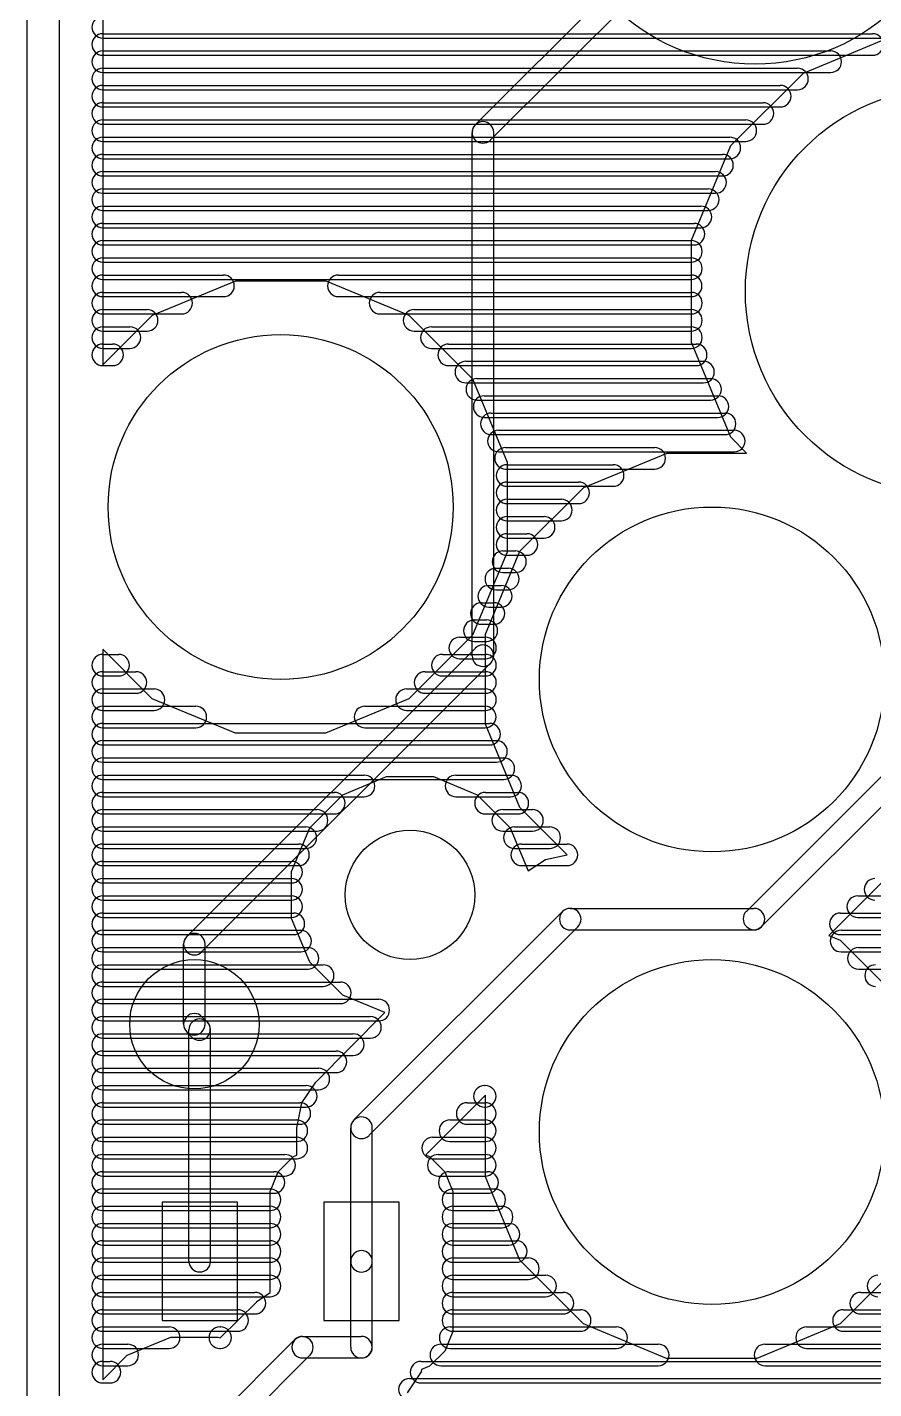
# Model space of a CAD drawing. Extents: x 4625 to 28175, y 45595 to 78045.
# Drawn here: x 4625 to 8550, y 62179 to 68496 of the extents above; entities that cross this region are included whole.
import ezdxf

# ---------------------------------------------------------------- set-up
doc = ezdxf.new("R2010")
doc.units = 0
doc.layers.add('BLACK', color=1, linetype='CONTINUOUS')

msp = doc.modelspace()

# ---------------------------------------------------------------- linework, layer by layer
at = {"layer": 'BLACK'}
for p, q in [((4625, 46470), (4625, 77970)), ((4775, 46470), (4775, 77970)), ((4975, 76111), (4975, 66930)), ((6703, 68044), (7964, 69305)), ((6774, 67973), (8035, 69234)), ((4975, 68466), (8545, 68466)), ((4975, 68466), (8545, 68466)), ((4975, 68466), (8545, 68466)), ((4975, 68446), (10915, 68446)), ((4975, 68446), (10915, 68446)), ((4975, 68446), (10915, 68446)), ((8224, 68283), (8662, 68465)), ((4975, 68386), (8351, 68386)), ((4975, 68386), (8351, 68386)), ((4975, 68386), (8351, 68386)), ((4975, 68366), (8545, 68366)), ((4975, 68366), (8545, 68366)), ((4975, 68366), (8545, 68366)), ((4975, 68306), (8197, 68306)), ((4975, 68306), (8197, 68306)), ((4975, 68306), (8197, 68306)), ((4975, 68286), (8351, 68286)), ((4975, 68286), (8351, 68286)), ((4975, 68286), (8351, 68286)), ((4975, 68226), (8117, 68226)), ((4975, 68226), (8117, 68226)), ((4975, 68226), (8117, 68226)), ((7887, 67947), (8224, 68283)), ((4975, 68206), (8197, 68206)), ((4975, 68206), (8197, 68206)), ((4975, 68206), (8197, 68206)), ((4975, 68146), (8037, 68146)), ((4975, 68146), (8037, 68146)), ((4975, 68146), (8037, 68146)), ((4975, 68126), (8117, 68126)), ((4975, 68126), (8117, 68126)), ((4975, 68126), (8117, 68126)), ((4975, 68066), (7957, 68066)), ((4975, 68066), (7957, 68066)), ((4975, 68066), (7957, 68066)), ((4975, 68046), (8037, 68046)), ((4975, 68046), (8037, 68046)), ((4975, 68046), (8037, 68046)), ((4975, 67986), (7883, 67986)), ((4975, 67986), (7883, 67986)), ((4975, 67986), (7883, 67986)), ((6688, 65580), (6688, 68008)), ((6788, 65580), (6788, 68008)), ((4975, 67966), (7957, 67966)), ((4975, 67966), (7957, 67966)), ((4975, 67966), (7957, 67966)), ((7705, 67508), (7887, 67947)), ((4975, 67906), (7849, 67906)), ((4975, 67906), (7849, 67906)), ((4975, 67906), (7849, 67906)), ((4975, 67886), (7883, 67886)), ((4975, 67886), (7883, 67886)), ((4975, 67886), (7883, 67886)), ((4975, 67826), (7817, 67826)), ((4975, 67826), (7817, 67826)), ((4975, 67826), (7817, 67826)), ((4975, 67806), (7849, 67806)), ((4975, 67806), (7849, 67806)), ((4975, 67806), (7849, 67806)), ((4975, 67746), (7783, 67746)), ((4975, 67746), (7783, 67746)), ((4975, 67746), (7783, 67746)), ((4975, 67726), (7817, 67726)), ((4975, 67726), (7817, 67726)), ((4975, 67726), (7817, 67726)), ((4975, 67666), (7749, 67666)), ((4975, 67666), (7749, 67666)), ((4975, 67666), (7749, 67666)), ((4975, 67646), (7783, 67646)), ((4975, 67646), (7783, 67646)), ((4975, 67646), (7783, 67646)), ((4975, 67586), (7717, 67586)), ((4975, 67586), (7717, 67586)), ((4975, 67586), (7717, 67586)), ((4975, 67566), (7749, 67566)), ((4975, 67566), (7749, 67566)), ((4975, 67566), (7749, 67566)), ((4975, 67506), (7705, 67506)), ((4975, 67506), (7705, 67506)), ((4975, 67506), (7705, 67506)), ((4975, 67486), (7717, 67486)), ((4975, 67486), (7717, 67486)), ((4975, 67486), (7717, 67486)), ((7705, 67033), (7705, 67508)), ((4975, 67426), (7705, 67426)), ((4975, 67426), (7705, 67426)), ((4975, 67426), (7705, 67426)), ((4975, 67406), (7705, 67406)), ((4975, 67406), (7705, 67406)), ((4975, 67406), (7705, 67406)), ((4975, 67346), (5535, 67346)), ((4975, 67346), (5535, 67346)), ((4975, 67346), (5535, 67346)), ((6068, 67346), (7704, 67346)), ((6068, 67346), (7704, 67346)), ((6068, 67346), (7704, 67346)), ((4975, 67326), (7705, 67326)), ((4975, 67326), (7705, 67326)), ((4975, 67326), (7705, 67326)), ((5206, 67160), (5592, 67320)), ((5592, 67320), (6010, 67320)), ((6010, 67320), (6395, 67160)), ((4975, 67266), (5341, 67266)), ((4975, 67266), (5341, 67266)), ((4975, 67266), (5341, 67266)), ((4975, 67246), (5535, 67246)), ((4975, 67246), (5535, 67246)), ((4975, 67246), (5535, 67246)), ((6068, 67246), (7704, 67246)), ((6068, 67246), (7704, 67246)), ((6068, 67246), (7704, 67246)), ((6261, 67266), (7705, 67266)), ((6261, 67266), (7705, 67266)), ((6261, 67266), (7705, 67266)), ((4975, 67186), (5181, 67186)), ((4975, 67186), (5181, 67186)), ((4975, 67186), (5181, 67186)), ((4975, 67166), (5341, 67166)), ((4975, 67166), (5341, 67166)), ((4975, 67166), (5341, 67166)), ((4975, 66930), (5206, 67160)), ((6261, 67166), (7705, 67166)), ((6261, 67166), (7705, 67166)), ((6261, 67166), (7705, 67166)), ((6395, 67160), (6690, 66864)), ((6419, 67186), (7705, 67186)), ((6419, 67186), (7705, 67186)), ((6419, 67186), (7705, 67186)), ((4975, 67106), (5101, 67106)), ((4975, 67106), (5101, 67106)), ((4975, 67106), (5101, 67106)), ((6499, 67106), (7705, 67106)), ((6499, 67106), (7705, 67106)), ((6499, 67106), (7705, 67106)), ((4975, 67086), (5181, 67086)), ((4975, 67086), (5181, 67086)), ((4975, 67086), (5181, 67086)), ((4975, 67026), (5021, 67026)), ((4975, 67026), (5021, 67026)), ((4975, 67026), (5021, 67026)), ((6419, 67086), (7705, 67086)), ((6419, 67086), (7705, 67086)), ((6419, 67086), (7705, 67086)), ((6579, 67026), (7727, 67026)), ((6579, 67026), (7727, 67026)), ((6579, 67026), (7727, 67026)), ((7887, 66594), (7705, 67033)), ((4975, 67006), (5101, 67006)), ((4975, 67006), (5101, 67006)), ((4975, 67006), (5101, 67006)), ((6499, 67006), (7705, 67006)), ((6499, 67006), (7705, 67006)), ((6499, 67006), (7705, 67006)), ((4975, 66926), (5021, 66926)), ((4975, 66926), (5021, 66926)), ((4975, 66926), (5021, 66926)), ((6579, 66926), (7727, 66926)), ((6579, 66926), (7727, 66926)), ((6579, 66926), (7727, 66926)), ((6659, 66946), (7761, 66946)), ((6659, 66946), (7761, 66946)), ((6659, 66946), (7761, 66946)), ((6659, 66846), (7761, 66846)), ((6659, 66846), (7761, 66846)), ((6659, 66846), (7761, 66846)), ((6690, 66864), (6850, 66478)), ((6710, 66866), (7794, 66866)), ((6710, 66866), (7794, 66866)), ((6710, 66866), (7794, 66866)), ((6744, 66786), (7828, 66786)), ((6744, 66786), (7828, 66786)), ((6744, 66786), (7828, 66786)), ((6710, 66766), (7794, 66766)), ((6710, 66766), (7794, 66766)), ((6710, 66766), (7794, 66766)), ((6744, 66686), (7828, 66686)), ((6744, 66686), (7828, 66686)), ((6744, 66686), (7828, 66686)), ((6777, 66706), (7861, 66706)), ((6777, 66706), (7861, 66706)), ((6777, 66706), (7861, 66706)), ((6777, 66606), (7861, 66606)), ((6777, 66606), (7861, 66606)), ((6777, 66606), (7861, 66606)), ((6810, 66626), (7904, 66626)), ((6810, 66626), (7904, 66626)), ((6810, 66626), (7904, 66626)), ((7960, 66520), (7887, 66594)), ((6810, 66526), (7904, 66526)), ((6810, 66526), (7904, 66526)), ((6810, 66526), (7904, 66526)), ((6843, 66546), (7535, 66546)), ((6843, 66546), (7535, 66546)), ((6843, 66546), (7535, 66546)), ((7206, 66360), (7592, 66520)), ((7592, 66520), (7960, 66520)), ((6850, 66478), (6850, 66060)), ((6850, 66466), (7342, 66466)), ((6850, 66466), (7342, 66466)), ((6850, 66466), (7342, 66466)), ((6843, 66446), (7535, 66446)), ((6843, 66446), (7535, 66446)), ((6843, 66446), (7535, 66446)), ((6850, 66386), (7182, 66386)), ((6850, 66386), (7182, 66386)), ((6850, 66386), (7182, 66386)), ((6850, 66366), (7342, 66366)), ((6850, 66366), (7342, 66366)), ((6850, 66366), (7342, 66366)), ((6910, 66065), (7206, 66360)), ((6850, 66306), (7102, 66306)), ((6850, 66306), (7102, 66306)), ((6850, 66306), (7102, 66306)), ((6850, 66286), (7182, 66286)), ((6850, 66286), (7182, 66286)), ((6850, 66286), (7182, 66286)), ((6850, 66226), (7022, 66226)), ((6850, 66226), (7022, 66226)), ((6850, 66226), (7022, 66226)), ((6850, 66206), (7102, 66206)), ((6850, 66206), (7102, 66206)), ((6850, 66206), (7102, 66206)), ((6850, 66146), (6942, 66146)), ((6850, 66146), (6942, 66146)), ((6850, 66146), (6942, 66146)), ((6850, 66126), (7022, 66126)), ((6850, 66126), (7022, 66126)), ((6850, 66126), (7022, 66126)), ((6850, 66060), (6690, 65675)), ((6750, 65680), (6910, 66065)), ((6831, 66066), (6889, 66066)), ((6831, 66066), (6889, 66066)), ((6831, 66066), (6889, 66066)), ((6850, 66046), (6942, 66046)), ((6850, 66046), (6942, 66046)), ((6850, 66046), (6942, 66046)), ((6798, 65986), (6856, 65986)), ((6798, 65986), (6856, 65986)), ((6798, 65986), (6856, 65986)), ((6831, 65966), (6889, 65966)), ((6831, 65966), (6889, 65966)), ((6831, 65966), (6889, 65966)), ((6765, 65906), (6823, 65906)), ((6765, 65906), (6823, 65906)), ((6765, 65906), (6823, 65906)), ((6731, 65826), (6789, 65826)), ((6731, 65826), (6789, 65826)), ((6731, 65826), (6789, 65826)), ((6798, 65886), (6856, 65886)), ((6798, 65886), (6856, 65886)), ((6798, 65886), (6856, 65886)), ((6765, 65806), (6823, 65806)), ((6765, 65806), (6823, 65806)), ((6765, 65806), (6823, 65806)), ((6698, 65746), (6756, 65746)), ((6698, 65746), (6756, 65746)), ((6698, 65746), (6756, 65746)), ((6731, 65726), (6789, 65726)), ((6731, 65726), (6789, 65726)), ((6731, 65726), (6789, 65726)), ((6690, 65675), (6394, 65380)), ((6630, 65666), (6750, 65666)), ((6630, 65666), (6750, 65666)), ((6630, 65666), (6750, 65666)), ((6698, 65646), (6756, 65646)), ((6698, 65646), (6756, 65646)), ((6698, 65646), (6756, 65646)), ((6750, 65262), (6750, 65680)), ((5205, 65380), (4975, 65611)), ((4975, 65611), (4975, 62221)), ((4975, 65586), (5049, 65586)), ((4975, 65586), (5049, 65586)), ((4975, 65586), (5049, 65586)), ((5365, 64277), (6703, 65615)), ((6550, 65586), (6750, 65586)), ((6550, 65586), (6750, 65586)), ((6550, 65586), (6750, 65586)), ((5435, 64207), (6773, 65545)), ((6630, 65566), (6750, 65566)), ((6630, 65566), (6750, 65566)), ((6630, 65566), (6750, 65566)), ((4975, 65506), (5129, 65506)), ((4975, 65506), (5129, 65506)), ((4975, 65506), (5129, 65506)), ((4975, 65486), (5049, 65486)), ((4975, 65486), (5049, 65486)), ((4975, 65486), (5049, 65486)), ((6470, 65506), (6750, 65506)), ((6470, 65506), (6750, 65506)), ((6470, 65506), (6750, 65506)), ((6550, 65486), (6750, 65486)), ((6550, 65486), (6750, 65486)), ((6550, 65486), (6750, 65486)), ((4975, 65426), (5213, 65426)), ((4975, 65426), (5213, 65426)), ((4975, 65426), (5213, 65426)), ((4975, 65406), (5129, 65406)), ((4975, 65406), (5129, 65406)), ((4975, 65406), (5129, 65406)), ((6384, 65426), (6750, 65426)), ((6384, 65426), (6750, 65426)), ((6384, 65426), (6750, 65426)), ((6470, 65406), (6750, 65406)), ((6470, 65406), (6750, 65406)), ((6470, 65406), (6750, 65406)), ((4975, 65346), (5407, 65346)), ((4975, 65346), (5407, 65346)), ((4975, 65346), (5407, 65346)), ((4975, 65326), (5213, 65326)), ((4975, 65326), (5213, 65326)), ((4975, 65326), (5213, 65326)), ((5590, 65220), (5205, 65380)), ((6394, 65380), (6008, 65220)), ((6191, 65346), (6749, 65346)), ((6191, 65346), (6749, 65346)), ((6191, 65346), (6749, 65346)), ((6384, 65326), (6750, 65326)), ((6384, 65326), (6750, 65326)), ((6384, 65326), (6750, 65326)), ((4975, 65266), (6769, 65266)), ((4975, 65266), (6769, 65266)), ((4975, 65266), (6769, 65266)), ((6910, 64876), (6750, 65262)), ((4975, 65246), (5407, 65246)), ((4975, 65246), (5407, 65246)), ((4975, 65246), (5407, 65246)), ((6008, 65220), (5590, 65220)), ((6191, 65246), (6749, 65246)), ((6191, 65246), (6749, 65246)), ((6191, 65246), (6749, 65246)), ((4975, 65186), (6801, 65186)), ((4975, 65186), (6801, 65186)), ((4975, 65186), (6801, 65186)), ((4975, 65166), (6769, 65166)), ((4975, 65166), (6769, 65166)), ((4975, 65166), (6769, 65166)), ((8752, 65186), (7960, 64394)), ((4975, 65106), (6835, 65106)), ((4975, 65106), (6835, 65106)), ((4975, 65106), (6835, 65106)), ((4975, 65086), (6801, 65086)), ((4975, 65086), (6801, 65086)), ((4975, 65086), (6801, 65086)), ((8822, 65116), (8030, 64324)), ((4975, 65026), (6187, 65026)), ((4975, 65026), (6187, 65026)), ((4975, 65026), (6187, 65026)), ((4975, 65006), (6835, 65006)), ((4975, 65006), (6835, 65006)), ((4975, 65006), (6835, 65006)), ((6089, 64935), (6291, 65019)), ((6291, 65019), (6509, 65019)), ((6509, 65019), (6711, 64935)), ((6613, 65026), (6867, 65026)), ((6613, 65026), (6867, 65026)), ((6613, 65026), (6867, 65026)), ((4975, 64946), (6049, 64946)), ((4975, 64946), (6049, 64946)), ((4975, 64946), (6049, 64946)), ((6750, 64946), (6900, 64946)), ((6750, 64946), (6900, 64946)), ((6750, 64946), (6900, 64946)), ((4975, 64926), (6187, 64926)), ((4975, 64926), (6187, 64926)), ((4975, 64926), (6187, 64926)), ((5935, 64781), (6089, 64935)), ((6613, 64926), (6867, 64926)), ((6613, 64926), (6867, 64926)), ((6613, 64926), (6867, 64926)), ((6711, 64935), (6865, 64781)), ((7129, 64656), (6910, 64876)), ((4975, 64866), (5969, 64866)), ((4975, 64866), (5969, 64866)), ((4975, 64866), (5969, 64866)), ((4975, 64846), (6049, 64846)), ((4975, 64846), (6049, 64846)), ((4975, 64846), (6049, 64846)), ((6750, 64846), (6900, 64846)), ((6750, 64846), (6900, 64846)), ((6750, 64846), (6900, 64846)), ((6830, 64866), (6968, 64866)), ((6830, 64866), (6968, 64866)), ((6830, 64866), (6968, 64866)), ((8900, 64840), (8342, 64282)), ((4975, 64786), (5917, 64786)), ((4975, 64786), (5917, 64786)), ((4975, 64786), (5917, 64786)), ((4975, 64766), (5969, 64766)), ((4975, 64766), (5969, 64766)), ((4975, 64766), (5969, 64766)), ((5851, 64579), (5935, 64781)), ((6830, 64766), (6968, 64766)), ((6830, 64766), (6968, 64766)), ((6830, 64766), (6968, 64766)), ((6865, 64781), (6948, 64582)), ((6884, 64786), (7048, 64786)), ((6884, 64786), (7048, 64786)), ((6884, 64786), (7048, 64786)), ((4975, 64706), (5883, 64706)), ((4975, 64706), (5883, 64706)), ((4975, 64706), (5883, 64706)), ((6918, 64706), (7128, 64706)), ((6918, 64706), (7128, 64706)), ((6918, 64706), (7128, 64706)), ((4975, 64686), (5917, 64686)), ((4975, 64686), (5917, 64686)), ((4975, 64686), (5917, 64686)), ((4975, 64626), (5851, 64626)), ((4975, 64626), (5851, 64626)), ((4975, 64626), (5851, 64626)), ((6884, 64686), (7048, 64686)), ((6884, 64686), (7048, 64686)), ((6884, 64686), (7048, 64686)), ((6948, 64582), (7028, 64635)), ((7028, 64635), (7129, 64656)), ((4975, 64606), (5883, 64606)), ((4975, 64606), (5883, 64606)), ((4975, 64606), (5883, 64606)), ((5851, 64361), (5851, 64579)), ((6918, 64606), (7128, 64606)), ((6918, 64606), (7128, 64606)), ((6918, 64606), (7128, 64606)), ((4975, 64546), (5851, 64546)), ((4975, 64546), (5851, 64546)), ((4975, 64546), (5851, 64546)), ((4975, 64526), (5851, 64526)), ((4975, 64526), (5851, 64526)), ((4975, 64526), (5851, 64526)), ((4975, 64466), (5851, 64466)), ((4975, 64466), (5851, 64466)), ((4975, 64466), (5851, 64466)), ((4975, 64446), (5851, 64446)), ((4975, 64446), (5851, 64446)), ((4975, 64446), (5851, 64446)), ((8476, 64466), (9168, 64466)), ((8476, 64466), (9168, 64466)), ((8476, 64466), (9168, 64466)), ((4975, 64386), (5861, 64386)), ((4975, 64386), (5861, 64386)), ((4975, 64386), (5861, 64386)), ((7107, 64393), (6140, 63426)), ((7143, 64408), (7995, 64408)), ((8396, 64386), (9248, 64386)), ((8396, 64386), (9248, 64386)), ((8396, 64386), (9248, 64386)), ((4975, 64366), (5851, 64366)), ((4975, 64366), (5851, 64366)), ((4975, 64366), (5851, 64366)), ((5935, 64159), (5851, 64361)), ((7178, 64322), (6211, 63355)), ((7143, 64308), (7995, 64308)), ((8476, 64366), (9168, 64366)), ((8476, 64366), (9168, 64366)), ((8476, 64366), (9168, 64366)), ((4975, 64306), (5893, 64306)), ((4975, 64306), (5893, 64306)), ((4975, 64306), (5893, 64306)), ((4975, 64286), (5861, 64286)), ((4975, 64286), (5861, 64286)), ((4975, 64286), (5861, 64286)), ((8342, 64282), (8395, 64260)), ((8395, 64260), (8690, 63964)), ((8396, 64286), (9248, 64286)), ((8396, 64286), (9248, 64286)), ((8396, 64286), (9248, 64286)), ((8399, 64306), (9361, 64306)), ((8399, 64306), (9361, 64306)), ((8399, 64306), (9361, 64306)), ((4975, 64226), (5927, 64226)), ((4975, 64226), (5927, 64226)), ((4975, 64226), (5927, 64226)), ((4975, 64206), (5893, 64206)), ((4975, 64206), (5893, 64206)), ((4975, 64206), (5893, 64206)), ((5350, 63870), (5350, 64242)), ((5450, 63870), (5450, 64242)), ((8399, 64206), (9361, 64206)), ((8399, 64206), (9361, 64206)), ((8399, 64206), (9361, 64206)), ((8479, 64226), (9555, 64226)), ((8479, 64226), (9555, 64226)), ((8479, 64226), (9555, 64226)), ((4975, 64146), (5997, 64146)), ((4975, 64146), (5997, 64146)), ((4975, 64146), (5997, 64146)), ((4975, 64126), (5927, 64126)), ((4975, 64126), (5927, 64126)), ((4975, 64126), (5927, 64126)), ((6089, 64005), (5935, 64159)), ((8479, 64126), (9555, 64126)), ((8479, 64126), (9555, 64126)), ((8479, 64126), (9555, 64126)), ((4975, 64066), (6077, 64066)), ((4975, 64066), (6077, 64066)), ((4975, 64066), (6077, 64066)), ((4975, 64046), (5997, 64046)), ((4975, 64046), (5997, 64046)), ((4975, 64046), (5997, 64046)), ((6284, 63924), (6089, 64005)), ((4975, 63986), (6255, 63986)), ((4975, 63986), (6255, 63986)), ((4975, 63986), (6255, 63986)), ((4975, 63966), (6077, 63966)), ((4975, 63966), (6077, 63966)), ((4975, 63966), (6077, 63966)), ((4975, 63906), (6217, 63906)), ((4975, 63906), (6217, 63906)), ((4975, 63906), (6217, 63906)), ((4975, 63886), (6255, 63886)), ((4975, 63886), (6255, 63886)), ((4975, 63886), (6255, 63886)), ((5435, 63905), (5459, 63881)), ((5963, 63602), (6284, 63924)), ((4975, 63826), (6137, 63826)), ((4975, 63826), (6137, 63826)), ((4975, 63826), (6137, 63826)), ((4975, 63806), (6217, 63806)), ((4975, 63806), (6217, 63806)), ((4975, 63806), (6217, 63806)), ((5365, 63835), (5389, 63811)), ((5375, 62771), (5375, 63845)), ((5475, 62771), (5475, 63845)), ((4975, 63746), (6057, 63746)), ((4975, 63746), (6057, 63746)), ((4975, 63746), (6057, 63746)), ((4975, 63726), (6137, 63726)), ((4975, 63726), (6137, 63726)), ((4975, 63726), (6137, 63726)), ((4975, 63666), (5977, 63666)), ((4975, 63666), (5977, 63666)), ((4975, 63666), (5977, 63666)), ((4975, 63646), (6057, 63646)), ((4975, 63646), (6057, 63646)), ((4975, 63646), (6057, 63646)), ((4975, 63586), (5919, 63586)), ((4975, 63586), (5919, 63586)), ((4975, 63586), (5919, 63586)), ((4975, 63566), (5977, 63566)), ((4975, 63566), (5977, 63566)), ((4975, 63566), (5977, 63566)), ((5898, 63505), (5963, 63602)), ((6745, 63586), (6749, 63586)), ((6745, 63586), (6749, 63586)), ((6745, 63586), (6749, 63586)), ((4975, 63506), (5889, 63506)), ((4975, 63506), (5889, 63506)), ((4975, 63506), (5889, 63506)), ((4975, 63486), (5919, 63486)), ((4975, 63486), (5919, 63486)), ((4975, 63486), (5919, 63486)), ((5875, 63390), (5898, 63505)), ((6750, 63541), (6475, 63266)), ((6665, 63506), (6749, 63506)), ((6665, 63506), (6749, 63506)), ((6665, 63506), (6749, 63506)), ((6745, 63486), (6749, 63486)), ((6745, 63486), (6749, 63486)), ((6745, 63486), (6749, 63486)), ((6750, 63162), (6750, 63541)), ((4975, 63426), (5875, 63426)), ((4975, 63426), (5875, 63426)), ((4975, 63426), (5875, 63426)), ((6585, 63426), (6749, 63426)), ((6585, 63426), (6749, 63426)), ((6585, 63426), (6749, 63426)), ((4975, 63406), (5889, 63406)), ((4975, 63406), (5889, 63406)), ((4975, 63406), (5889, 63406)), ((5875, 63263), (5875, 63390)), ((6125, 62770), (6125, 63390)), ((6225, 62770), (6225, 63390)), ((6665, 63406), (6749, 63406)), ((6665, 63406), (6749, 63406)), ((6665, 63406), (6749, 63406)), ((4975, 63346), (5875, 63346)), ((4975, 63346), (5875, 63346)), ((4975, 63346), (5875, 63346)), ((4975, 63326), (5875, 63326)), ((4975, 63326), (5875, 63326)), ((4975, 63326), (5875, 63326)), ((6505, 63346), (6749, 63346)), ((6505, 63346), (6749, 63346)), ((6505, 63346), (6749, 63346)), ((6585, 63326), (6749, 63326)), ((6585, 63326), (6749, 63326)), ((6585, 63326), (6749, 63326)), ((4975, 63266), (5819, 63266)), ((4975, 63266), (5819, 63266)), ((4975, 63266), (5819, 63266)), ((4975, 63246), (5875, 63246)), ((4975, 63246), (5875, 63246)), ((4975, 63246), (5875, 63246)), ((5789, 63186), (5859, 63256)), ((5859, 63256), (5875, 63263)), ((6475, 63266), (6475, 63263)), ((6475, 63263), (6491, 63256)), ((6491, 63256), (6561, 63186)), ((6505, 63246), (6749, 63246)), ((6505, 63246), (6749, 63246)), ((6505, 63246), (6749, 63246)), ((6531, 63266), (6749, 63266)), ((6531, 63266), (6749, 63266)), ((6531, 63266), (6749, 63266)), ((4975, 63186), (5769, 63186)), ((4975, 63186), (5769, 63186)), ((4975, 63186), (5769, 63186)), ((5751, 63095), (5789, 63186)), ((6561, 63186), (6599, 63094)), ((6582, 63186), (6760, 63186)), ((6582, 63186), (6760, 63186)), ((6582, 63186), (6760, 63186)), ((4975, 63166), (5819, 63166)), ((4975, 63166), (5819, 63166)), ((4975, 63166), (5819, 63166)), ((6531, 63166), (6749, 63166)), ((6531, 63166), (6749, 63166)), ((6531, 63166), (6749, 63166)), ((6910, 62776), (6750, 63162)), ((4975, 63106), (5751, 63106)), ((4975, 63106), (5751, 63106)), ((4975, 63106), (5751, 63106)), ((4975, 63086), (5769, 63086)), ((4975, 63086), (5769, 63086)), ((4975, 63086), (5769, 63086)), ((5250, 63045), (5250, 62495)), ((5600, 63045), (5250, 63045)), ((5600, 62495), (5600, 63045)), ((5751, 62625), (5751, 63095)), ((6000, 63045), (6000, 62495)), ((6350, 63045), (6000, 63045)), ((6350, 62495), (6350, 63045)), ((6582, 63086), (6760, 63086)), ((6582, 63086), (6760, 63086)), ((6582, 63086), (6760, 63086)), ((6599, 63106), (6793, 63106)), ((6599, 63106), (6793, 63106)), ((6599, 63106), (6793, 63106)), ((6599, 63094), (6599, 62445)), ((4975, 63026), (5751, 63026)), ((4975, 63026), (5751, 63026)), ((4975, 63026), (5751, 63026)), ((4975, 63006), (5751, 63006)), ((4975, 63006), (5751, 63006)), ((4975, 63006), (5751, 63006)), ((6599, 63026), (6827, 63026)), ((6599, 63026), (6827, 63026)), ((6599, 63026), (6827, 63026)), ((6599, 63006), (6793, 63006)), ((6599, 63006), (6793, 63006)), ((6599, 63006), (6793, 63006)), ((4975, 62946), (5751, 62946)), ((4975, 62946), (5751, 62946)), ((4975, 62946), (5751, 62946)), ((4975, 62926), (5751, 62926)), ((4975, 62926), (5751, 62926)), ((4975, 62926), (5751, 62926)), ((6599, 62946), (6859, 62946)), ((6599, 62946), (6859, 62946)), ((6599, 62946), (6859, 62946)), ((6599, 62926), (6827, 62926)), ((6599, 62926), (6827, 62926)), ((6599, 62926), (6827, 62926)), ((4975, 62866), (5751, 62866)), ((4975, 62866), (5751, 62866)), ((4975, 62866), (5751, 62866)), ((6599, 62866), (6893, 62866)), ((6599, 62866), (6893, 62866)), ((6599, 62866), (6893, 62866)), ((4975, 62846), (5751, 62846)), ((4975, 62846), (5751, 62846)), ((4975, 62846), (5751, 62846)), ((6599, 62846), (6859, 62846)), ((6599, 62846), (6859, 62846)), ((6599, 62846), (6859, 62846)), ((4975, 62786), (5751, 62786)), ((4975, 62786), (5751, 62786)), ((4975, 62786), (5751, 62786)), ((4975, 62766), (5751, 62766)), ((4975, 62766), (5751, 62766)), ((4975, 62766), (5751, 62766)), ((6125, 62372), (6125, 62770)), ((6225, 62372), (6225, 62770)), ((6599, 62786), (6949, 62786)), ((6599, 62786), (6949, 62786)), ((6599, 62786), (6949, 62786)), ((6599, 62766), (6893, 62766)), ((6599, 62766), (6893, 62766)), ((6599, 62766), (6893, 62766)), ((7205, 62480), (6910, 62776)), ((8690, 62775), (8394, 62480)), ((4975, 62706), (5751, 62706)), ((4975, 62706), (5751, 62706)), ((4975, 62706), (5751, 62706)), ((4975, 62686), (5751, 62686)), ((4975, 62686), (5751, 62686)), ((4975, 62686), (5751, 62686)), ((6599, 62706), (7029, 62706)), ((6599, 62706), (7029, 62706)), ((6599, 62706), (7029, 62706)), ((6599, 62686), (6949, 62686)), ((6599, 62686), (6949, 62686)), ((6599, 62686), (6949, 62686)), ((4975, 62626), (5681, 62626)), ((4975, 62626), (5681, 62626)), ((4975, 62626), (5681, 62626)), ((4975, 62606), (5751, 62606)), ((4975, 62606), (5751, 62606)), ((4975, 62606), (5751, 62606)), ((5690, 62584), (5751, 62625)), ((6599, 62626), (7109, 62626)), ((6599, 62626), (7109, 62626)), ((6599, 62626), (7109, 62626)), ((6599, 62606), (7029, 62606)), ((6599, 62606), (7029, 62606)), ((6599, 62606), (7029, 62606)), ((8490, 62626), (15290, 62626)), ((8490, 62626), (15290, 62626)), ((8490, 62626), (15290, 62626)), ((4975, 62546), (5601, 62546)), ((4975, 62546), (5601, 62546)), ((4975, 62546), (5601, 62546)), ((5520, 62415), (5689, 62583)), ((5689, 62583), (5689, 62584)), ((5689, 62584), (5690, 62584)), ((6599, 62546), (7189, 62546)), ((6599, 62546), (7189, 62546)), ((6599, 62546), (7189, 62546)), ((8410, 62546), (15298, 62546)), ((8410, 62546), (15298, 62546)), ((8410, 62546), (15298, 62546)), ((4975, 62526), (5681, 62526)), ((4975, 62526), (5681, 62526)), ((4975, 62526), (5681, 62526)), ((5250, 62495), (5600, 62495)), ((6000, 62495), (6350, 62495)), ((6599, 62526), (7109, 62526)), ((6599, 62526), (7109, 62526)), ((6599, 62526), (7109, 62526)), ((7590, 62320), (7205, 62480)), ((8394, 62480), (8008, 62320)), ((8490, 62526), (15290, 62526)), ((8490, 62526), (15290, 62526)), ((8490, 62526), (15290, 62526)), ((4975, 62466), (5283, 62466)), ((4975, 62466), (5283, 62466)), ((4975, 62466), (5283, 62466)), ((4975, 62446), (5601, 62446)), ((4975, 62446), (5601, 62446)), ((4975, 62446), (5601, 62446)), ((5089, 62335), (5291, 62419)), ((5291, 62419), (5509, 62419)), ((5509, 62419), (5520, 62415)), ((5518, 62466), (5522, 62466)), ((5518, 62466), (5522, 62466)), ((5518, 62466), (5522, 62466)), ((5902, 62422), (6174, 62422)), ((6599, 62445), (6561, 62354)), ((6586, 62466), (7358, 62466)), ((6586, 62466), (7358, 62466)), ((6586, 62466), (7358, 62466)), ((6599, 62446), (7189, 62446)), ((6599, 62446), (7189, 62446)), ((6599, 62446), (7189, 62446)), ((8239, 62466), (15317, 62466)), ((8239, 62466), (15317, 62466)), ((8239, 62466), (15317, 62466)), ((8410, 62446), (15298, 62446)), ((8410, 62446), (15298, 62446)), ((8410, 62446), (15298, 62446)), ((4975, 62386), (5091, 62386)), ((4975, 62386), (5091, 62386)), ((4975, 62386), (5091, 62386)), ((4975, 62366), (5283, 62366)), ((4975, 62366), (5283, 62366)), ((4975, 62366), (5283, 62366)), ((5866, 62407), (5365, 61906)), ((5518, 62366), (5522, 62366)), ((5518, 62366), (5522, 62366)), ((5518, 62366), (5522, 62366)), ((6561, 62354), (6491, 62284)), ((6543, 62386), (7551, 62386)), ((6543, 62386), (7551, 62386)), ((6543, 62386), (7551, 62386)), ((6586, 62366), (7358, 62366)), ((6586, 62366), (7358, 62366)), ((6586, 62366), (7358, 62366)), ((8046, 62386), (15372, 62386)), ((8046, 62386), (15372, 62386)), ((8046, 62386), (15372, 62386)), ((8239, 62366), (15317, 62366)), ((8239, 62366), (15317, 62366)), ((8239, 62366), (15317, 62366)), ((4975, 62221), (5089, 62335)), ((4975, 62306), (5009, 62306)), ((4975, 62306), (5009, 62306)), ((4975, 62306), (5009, 62306)), ((4975, 62286), (5091, 62286)), ((4975, 62286), (5091, 62286)), ((4975, 62286), (5091, 62286)), ((5937, 62336), (5436, 61835)), ((5902, 62322), (6174, 62322)), ((6451, 62306), (15449, 62306)), ((6451, 62306), (15449, 62306)), ((6451, 62306), (15449, 62306)), ((6543, 62286), (7551, 62286)), ((6543, 62286), (7551, 62286)), ((6543, 62286), (7551, 62286)), ((8008, 62320), (7590, 62320)), ((8046, 62286), (15372, 62286)), ((8046, 62286), (15372, 62286)), ((8046, 62286), (15372, 62286)), ((6452, 62257), (6387, 62160)), ((6397, 62226), (15529, 62226)), ((6397, 62226), (15529, 62226)), ((6397, 62226), (15529, 62226)), ((6454, 62269), (6452, 62257)), ((6491, 62284), (6454, 62269)), ((4975, 62206), (5009, 62206)), ((4975, 62206), (5009, 62206)), ((4975, 62206), (5009, 62206)), ((6451, 62206), (15449, 62206)), ((6451, 62206), (15449, 62206)), ((6451, 62206), (15449, 62206))]:
    msp.add_line(p, q, dxfattribs=at)
for centre, radius in [((8000, 69270), 945), ((8900, 67270), 945), ((5800, 66270), 800), ((7800, 65470), 800), ((6400, 64470), 300), ((5400, 63870), 300), ((7800, 63370), 800)]:
    msp.add_circle(centre, radius, dxfattribs=at)
for centre, start, end in [((4975, 68496), 90, 270), ((4975, 68496), 90, 270), ((4975, 68496), 90, 270), ((4975, 68416), 90, 270), ((4975, 68416), 90, 270), ((4975, 68416), 90, 270), ((8545, 68416), 270, 450), ((8545, 68416), 270, 450), ((8545, 68416), 270, 450), ((4975, 68336), 90, 270), ((4975, 68336), 90, 270), ((4975, 68336), 90, 270), ((8351, 68336), 270, 450), ((8351, 68336), 270, 450), ((8351, 68336), 270, 450), ((4975, 68256), 90, 270), ((4975, 68256), 90, 270), ((4975, 68256), 90, 270), ((8197, 68256), 270, 450), ((8197, 68256), 270, 450), ((8197, 68256), 270, 450), ((4975, 68176), 90, 270), ((4975, 68176), 90, 270), ((4975, 68176), 90, 270), ((8117, 68176), 270, 450), ((8117, 68176), 270, 450), ((8117, 68176), 270, 450), ((4975, 68096), 90, 270), ((4975, 68096), 90, 270), ((4975, 68096), 90, 270), ((8037, 68096), 270, 450), ((8037, 68096), 270, 450), ((8037, 68096), 270, 450), ((4975, 68016), 90, 270), ((4975, 68016), 90, 270), ((4975, 68016), 90, 270), ((6738, 68008), 360, 540), ((6738, 68008), 135, 315), ((7957, 68016), 270, 450), ((7957, 68016), 270, 450), ((7957, 68016), 270, 450), ((4975, 67936), 90, 270), ((4975, 67936), 90, 270), ((4975, 67936), 90, 270), ((7883, 67936), 270, 450), ((7883, 67936), 270, 450), ((7883, 67936), 270, 450), ((4975, 67856), 90, 270), ((4975, 67856), 90, 270), ((4975, 67856), 90, 270), ((7849, 67856), 270, 450), ((7849, 67856), 270, 450), ((7849, 67856), 270, 450), ((4975, 67776), 90, 270), ((4975, 67776), 90, 270), ((4975, 67776), 90, 270), ((7817, 67776), 270, 450), ((7817, 67776), 270, 450), ((7817, 67776), 270, 450), ((4975, 67696), 90, 270), ((4975, 67696), 90, 270), ((4975, 67696), 90, 270), ((7783, 67696), 270, 450), ((7783, 67696), 270, 450), ((7783, 67696), 270, 450), ((4975, 67616), 90, 270), ((4975, 67616), 90, 270), ((4975, 67616), 90, 270), ((7749, 67616), 270, 450), ((7749, 67616), 270, 450), ((7749, 67616), 270, 450), ((4975, 67536), 90, 270), ((4975, 67536), 90, 270), ((4975, 67536), 90, 270), ((7717, 67536), 270, 450), ((7717, 67536), 270, 450), ((7717, 67536), 270, 450), ((4975, 67456), 90, 270), ((4975, 67456), 90, 270), ((4975, 67456), 90, 270), ((7705, 67456), 270, 450), ((7705, 67456), 270, 450), ((7705, 67456), 270, 450), ((4975, 67376), 90, 270), ((4975, 67376), 90, 270), ((4975, 67376), 90, 270), ((7705, 67376), 270, 450), ((7705, 67376), 270, 450), ((7705, 67376), 270, 450), ((4975, 67296), 90, 270), ((4975, 67296), 90, 270), ((4975, 67296), 90, 270), ((5535, 67296), 270, 450), ((5535, 67296), 270, 450), ((5535, 67296), 270, 450), ((6068, 67296), 90, 270), ((6068, 67296), 90, 270), ((6068, 67296), 90, 270), ((7704, 67296), 270, 450), ((7704, 67296), 270, 450), ((7704, 67296), 270, 450), ((4975, 67216), 90, 270), ((4975, 67216), 90, 270), ((4975, 67216), 90, 270), ((5341, 67216), 270, 450), ((5341, 67216), 270, 450), ((5341, 67216), 270, 450), ((6261, 67216), 90, 270), ((6261, 67216), 90, 270), ((6261, 67216), 90, 270), ((7705, 67216), 270, 450), ((7705, 67216), 270, 450), ((7705, 67216), 270, 450), ((4975, 67136), 90, 270), ((4975, 67136), 90, 270), ((4975, 67136), 90, 270), ((5181, 67136), 270, 450), ((5181, 67136), 270, 450), ((5181, 67136), 270, 450), ((6419, 67136), 90, 270), ((6419, 67136), 90, 270), ((6419, 67136), 90, 270), ((7705, 67136), 270, 450), ((7705, 67136), 270, 450), ((7705, 67136), 270, 450), ((4975, 67056), 90, 270), ((4975, 67056), 90, 270), ((4975, 67056), 90, 270), ((5101, 67056), 270, 450), ((5101, 67056), 270, 450), ((5101, 67056), 270, 450), ((6499, 67056), 90, 270), ((6499, 67056), 90, 270), ((6499, 67056), 90, 270), ((7705, 67056), 270, 450), ((7705, 67056), 270, 450), ((7705, 67056), 270, 450), ((4975, 66976), 90, 270), ((4975, 66976), 90, 270), ((4975, 66976), 90, 270), ((5021, 66976), 270, 450), ((5021, 66976), 270, 450), ((5021, 66976), 270, 450), ((6579, 66976), 90, 270), ((6579, 66976), 90, 270), ((6579, 66976), 90, 270), ((7727, 66976), 270, 450), ((7727, 66976), 270, 450), ((7727, 66976), 270, 450), ((6659, 66896), 90, 270), ((6659, 66896), 90, 270), ((6659, 66896), 90, 270), ((7761, 66896), 270, 450), ((7761, 66896), 270, 450), ((7761, 66896), 270, 450), ((6710, 66816), 90, 270), ((6710, 66816), 90, 270), ((6710, 66816), 90, 270), ((7794, 66816), 270, 450), ((7794, 66816), 270, 450), ((7794, 66816), 270, 450), ((6744, 66736), 90, 270), ((6744, 66736), 90, 270), ((6744, 66736), 90, 270), ((7828, 66736), 270, 450), ((7828, 66736), 270, 450), ((7828, 66736), 270, 450), ((6777, 66656), 90, 270), ((6777, 66656), 90, 270), ((6777, 66656), 90, 270), ((7861, 66656), 270, 450), ((7861, 66656), 270, 450), ((7861, 66656), 270, 450), ((6810, 66576), 90, 270), ((6810, 66576), 90, 270), ((6810, 66576), 90, 270), ((7904, 66576), 270, 450), ((7904, 66576), 270, 450), ((7904, 66576), 270, 450), ((6843, 66496), 90, 270), ((6843, 66496), 90, 270), ((6843, 66496), 90, 270), ((7535, 66496), 270, 450), ((7535, 66496), 270, 450), ((7535, 66496), 270, 450), ((6850, 66416), 90, 270), ((6850, 66416), 90, 270), ((6850, 66416), 90, 270), ((7342, 66416), 270, 450), ((7342, 66416), 270, 450), ((7342, 66416), 270, 450), ((6850, 66336), 90, 270), ((6850, 66336), 90, 270), ((6850, 66336), 90, 270), ((7182, 66336), 270, 450), ((7182, 66336), 270, 450), ((7182, 66336), 270, 450), ((6850, 66256), 90, 270), ((6850, 66256), 90, 270), ((6850, 66256), 90, 270), ((7102, 66256), 270, 450), ((7102, 66256), 270, 450), ((7102, 66256), 270, 450), ((6850, 66176), 90, 270), ((6850, 66176), 90, 270), ((6850, 66176), 90, 270), ((7022, 66176), 270, 450), ((7022, 66176), 270, 450), ((7022, 66176), 270, 450), ((6850, 66096), 90, 270), ((6850, 66096), 90, 270), ((6850, 66096), 90, 270), ((6942, 66096), 270, 450), ((6942, 66096), 270, 450), ((6942, 66096), 270, 450), ((6831, 66016), 90, 270), ((6831, 66016), 90, 270), ((6831, 66016), 90, 270), ((6889, 66016), 270, 450), ((6889, 66016), 270, 450), ((6889, 66016), 270, 450), ((6798, 65936), 90, 270), ((6798, 65936), 90, 270), ((6798, 65936), 90, 270), ((6856, 65936), 270, 450), ((6856, 65936), 270, 450), ((6856, 65936), 270, 450), ((6765, 65856), 90, 270), ((6765, 65856), 90, 270), ((6765, 65856), 90, 270), ((6823, 65856), 270, 450), ((6823, 65856), 270, 450), ((6823, 65856), 270, 450), ((6731, 65776), 90, 270), ((6731, 65776), 90, 270), ((6731, 65776), 90, 270), ((6789, 65776), 270, 450), ((6789, 65776), 270, 450), ((6789, 65776), 270, 450), ((6698, 65696), 90, 270), ((6698, 65696), 90, 270), ((6698, 65696), 90, 270), ((6756, 65696), 270, 450), ((6756, 65696), 270, 450), ((6756, 65696), 270, 450), ((6630, 65616), 90, 270), ((6630, 65616), 90, 270), ((6630, 65616), 90, 270), ((6750, 65616), 270, 450), ((6750, 65616), 270, 450), ((6750, 65616), 270, 450), ((4975, 65536), 90, 270), ((4975, 65536), 90, 270), ((4975, 65536), 90, 270), ((5049, 65536), 270, 450), ((5049, 65536), 270, 450), ((5049, 65536), 270, 450), ((6550, 65536), 90, 270), ((6550, 65536), 90, 270), ((6550, 65536), 90, 270), ((6738, 65580), 180, 360), ((6738, 65580), 315, 495), ((6750, 65536), 270, 450), ((6750, 65536), 270, 450), ((6750, 65536), 270, 450), ((4975, 65456), 90, 270), ((4975, 65456), 90, 270), ((4975, 65456), 90, 270), ((5129, 65456), 270, 450), ((5129, 65456), 270, 450), ((5129, 65456), 270, 450), ((6470, 65456), 90, 270), ((6470, 65456), 90, 270), ((6470, 65456), 90, 270), ((6750, 65456), 270, 450), ((6750, 65456), 270, 450), ((6750, 65456), 270, 450), ((4975, 65376), 90, 270), ((4975, 65376), 90, 270), ((4975, 65376), 90, 270), ((5213, 65376), 270, 450), ((5213, 65376), 270, 450), ((5213, 65376), 270, 450), ((6384, 65376), 90, 270), ((6384, 65376), 90, 270), ((6384, 65376), 90, 270), ((6750, 65376), 270, 450), ((6750, 65376), 270, 450), ((6750, 65376), 270, 450), ((4975, 65296), 90, 270), ((4975, 65296), 90, 270), ((4975, 65296), 90, 270), ((5407, 65296), 270, 450), ((5407, 65296), 270, 450), ((5407, 65296), 270, 450), ((6191, 65296), 90, 270), ((6191, 65296), 90, 270), ((6191, 65296), 90, 270), ((6749, 65296), 270, 450), ((6749, 65296), 270, 450), ((6749, 65296), 270, 450), ((4975, 65216), 90, 270), ((4975, 65216), 90, 270), ((4975, 65216), 90, 270), ((6769, 65216), 270, 450), ((6769, 65216), 270, 450), ((6769, 65216), 270, 450), ((4975, 65136), 90, 270), ((4975, 65136), 90, 270), ((4975, 65136), 90, 270), ((6801, 65136), 270, 450), ((6801, 65136), 270, 450), ((6801, 65136), 270, 450), ((4975, 65056), 90, 270), ((4975, 65056), 90, 270), ((4975, 65056), 90, 270), ((6835, 65056), 270, 450), ((6835, 65056), 270, 450), ((6835, 65056), 270, 450), ((4975, 64976), 90, 270), ((4975, 64976), 90, 270), ((4975, 64976), 90, 270), ((6187, 64976), 270, 450), ((6187, 64976), 270, 450), ((6187, 64976), 270, 450), ((6613, 64976), 90, 270), ((6613, 64976), 90, 270), ((6613, 64976), 90, 270), ((6867, 64976), 270, 450), ((6867, 64976), 270, 450), ((6867, 64976), 270, 450), ((4975, 64896), 90, 270), ((4975, 64896), 90, 270), ((4975, 64896), 90, 270), ((6049, 64896), 270, 450), ((6049, 64896), 270, 450), ((6049, 64896), 270, 450), ((6750, 64896), 90, 270), ((6750, 64896), 90, 270), ((6750, 64896), 90, 270), ((6900, 64896), 270, 450), ((6900, 64896), 270, 450), ((6900, 64896), 270, 450), ((4975, 64816), 90, 270), ((4975, 64816), 90, 270), ((4975, 64816), 90, 270), ((5969, 64816), 270, 450), ((5969, 64816), 270, 450), ((5969, 64816), 270, 450), ((6830, 64816), 90, 270), ((6830, 64816), 90, 270), ((6830, 64816), 90, 270), ((6968, 64816), 270, 450), ((6968, 64816), 270, 450), ((6968, 64816), 270, 450), ((4975, 64736), 90, 270), ((4975, 64736), 90, 270), ((4975, 64736), 90, 270), ((5917, 64736), 270, 450), ((5917, 64736), 270, 450), ((5917, 64736), 270, 450), ((6884, 64736), 90, 270), ((6884, 64736), 90, 270), ((6884, 64736), 90, 270), ((7048, 64736), 270, 450), ((7048, 64736), 270, 450), ((7048, 64736), 270, 450), ((4975, 64656), 90, 270), ((4975, 64656), 90, 270), ((4975, 64656), 90, 270), ((5883, 64656), 270, 450), ((5883, 64656), 270, 450), ((5883, 64656), 270, 450), ((6918, 64656), 90, 270), ((6918, 64656), 90, 270), ((6918, 64656), 90, 270), ((7128, 64656), 270, 450), ((7128, 64656), 270, 450), ((7128, 64656), 270, 450), ((4975, 64576), 90, 270), ((4975, 64576), 90, 270), ((4975, 64576), 90, 270), ((5851, 64576), 270, 450), ((5851, 64576), 270, 450), ((5851, 64576), 270, 450), ((4975, 64496), 90, 270), ((4975, 64496), 90, 270), ((4975, 64496), 90, 270), ((5851, 64496), 270, 450), ((5851, 64496), 270, 450), ((5851, 64496), 270, 450), ((8556, 64496), 90, 270), ((8556, 64496), 90, 270), ((8556, 64496), 90, 270), ((4975, 64416), 90, 270), ((4975, 64416), 90, 270), ((4975, 64416), 90, 270), ((5851, 64416), 270, 450), ((5851, 64416), 270, 450), ((5851, 64416), 270, 450), ((8476, 64416), 90, 270), ((8476, 64416), 90, 270), ((8476, 64416), 90, 270), ((4975, 64336), 90, 270), ((4975, 64336), 90, 270), ((4975, 64336), 90, 270), ((5861, 64336), 270, 450), ((5861, 64336), 270, 450), ((5861, 64336), 270, 450), ((7143, 64358), 90, 270), ((7143, 64358), -45, 135), ((7995, 64359), 135, 315), ((7995, 64358), 270, 450), ((8396, 64336), 90, 270), ((8396, 64336), 90, 270), ((8396, 64336), 90, 270), ((4975, 64256), 90, 270), ((4975, 64256), 90, 270), ((4975, 64256), 90, 270), ((5400, 64242), 360, 540), ((5400, 64242), 135, 315), ((5893, 64256), 270, 450), ((5893, 64256), 270, 450), ((5893, 64256), 270, 450), ((8399, 64256), 90, 270), ((8399, 64256), 90, 270), ((8399, 64256), 90, 270), ((4975, 64176), 90, 270), ((4975, 64176), 90, 270), ((4975, 64176), 90, 270), ((5927, 64176), 270, 450), ((5927, 64176), 270, 450), ((5927, 64176), 270, 450), ((8479, 64176), 90, 270), ((8479, 64176), 90, 270), ((8479, 64176), 90, 270), ((4975, 64096), 90, 270), ((4975, 64096), 90, 270), ((4975, 64096), 90, 270), ((5997, 64096), 270, 450), ((5997, 64096), 270, 450), ((5997, 64096), 270, 450), ((8559, 64096), 90, 270), ((8559, 64096), 90, 270), ((8559, 64096), 90, 270), ((4975, 64016), 90, 270), ((4975, 64016), 90, 270), ((4975, 64016), 90, 270), ((6077, 64016), 270, 450), ((6077, 64016), 270, 450), ((6077, 64016), 270, 450), ((4975, 63936), 90, 270), ((4975, 63936), 90, 270), ((4975, 63936), 90, 270), ((6255, 63936), 270, 450), ((6255, 63936), 270, 450), ((6255, 63936), 270, 450), ((4975, 63856), 90, 270), ((4975, 63856), 90, 270), ((4975, 63856), 90, 270), ((5400, 63870), 45, 225), ((5400, 63870), 180, 360), ((5425, 63845), 360, 540), ((5424, 63846), 225, 405), ((6217, 63856), 270, 450), ((6217, 63856), 270, 450), ((6217, 63856), 270, 450), ((4975, 63776), 90, 270), ((4975, 63776), 90, 270), ((4975, 63776), 90, 270), ((6137, 63776), 270, 450), ((6137, 63776), 270, 450), ((6137, 63776), 270, 450), ((4975, 63696), 90, 270), ((4975, 63696), 90, 270), ((4975, 63696), 90, 270), ((6057, 63696), 270, 450), ((6057, 63696), 270, 450), ((6057, 63696), 270, 450), ((4975, 63616), 90, 270), ((4975, 63616), 90, 270), ((4975, 63616), 90, 270), ((5977, 63616), 270, 450), ((5977, 63616), 270, 450), ((5977, 63616), 270, 450), ((4975, 63536), 90, 270), ((4975, 63536), 90, 270), ((4975, 63536), 90, 270), ((5919, 63536), 270, 450), ((5919, 63536), 270, 450), ((5919, 63536), 270, 450), ((6745, 63536), 90, 270), ((6745, 63536), 90, 270), ((6745, 63536), 90, 270), ((6749, 63536), 270, 450), ((6749, 63536), 270, 450), ((6749, 63536), 270, 450), ((4975, 63456), 90, 270), ((4975, 63456), 90, 270), ((4975, 63456), 90, 270), ((5889, 63456), 270, 450), ((5889, 63456), 270, 450), ((5889, 63456), 270, 450), ((6665, 63456), 90, 270), ((6665, 63456), 90, 270), ((6665, 63456), 90, 270), ((6749, 63456), 270, 450), ((6749, 63456), 270, 450), ((6749, 63456), 270, 450), ((4975, 63376), 90, 270), ((4975, 63376), 90, 270), ((4975, 63376), 90, 270), ((5875, 63376), 270, 450), ((5875, 63376), 270, 450), ((5875, 63376), 270, 450), ((6175, 63390), 360, 540), ((6175, 63390), 135, 315), ((6585, 63376), 90, 270), ((6585, 63376), 90, 270), ((6585, 63376), 90, 270), ((6749, 63376), 270, 450), ((6749, 63376), 270, 450), ((6749, 63376), 270, 450), ((4975, 63296), 90, 270), ((4975, 63296), 90, 270), ((4975, 63296), 90, 270), ((5875, 63296), 270, 450), ((5875, 63296), 270, 450), ((5875, 63296), 270, 450), ((6505, 63296), 90, 270), ((6505, 63296), 90, 270), ((6505, 63296), 90, 270), ((6749, 63296), 270, 450), ((6749, 63296), 270, 450), ((6749, 63296), 270, 450), ((4975, 63216), 90, 270), ((4975, 63216), 90, 270), ((4975, 63216), 90, 270), ((5819, 63216), 270, 450), ((5819, 63216), 270, 450), ((5819, 63216), 270, 450), ((6531, 63216), 90, 270), ((6531, 63216), 90, 270), ((6531, 63216), 90, 270), ((6749, 63216), 270, 450), ((6749, 63216), 270, 450), ((6749, 63216), 270, 450), ((4975, 63136), 90, 270), ((4975, 63136), 90, 270), ((4975, 63136), 90, 270), ((5769, 63136), 270, 450), ((5769, 63136), 270, 450), ((5769, 63136), 270, 450), ((6582, 63136), 90, 270), ((6582, 63136), 90, 270), ((6582, 63136), 90, 270), ((6760, 63136), 270, 450), ((6760, 63136), 270, 450), ((6760, 63136), 270, 450), ((4975, 63056), 90, 270), ((4975, 63056), 90, 270), ((4975, 63056), 90, 270), ((5751, 63056), 270, 450), ((5751, 63056), 270, 450), ((5751, 63056), 270, 450), ((6599, 63056), 90, 270), ((6599, 63056), 90, 270), ((6599, 63056), 90, 270), ((6793, 63056), 270, 450), ((6793, 63056), 270, 450), ((6793, 63056), 270, 450), ((4975, 62976), 90, 270), ((4975, 62976), 90, 270), ((4975, 62976), 90, 270), ((5751, 62976), 270, 450), ((5751, 62976), 270, 450), ((5751, 62976), 270, 450), ((6599, 62976), 90, 270), ((6599, 62976), 90, 270), ((6599, 62976), 90, 270), ((6827, 62976), 270, 450), ((6827, 62976), 270, 450), ((6827, 62976), 270, 450), ((4975, 62896), 90, 270), ((4975, 62896), 90, 270), ((4975, 62896), 90, 270), ((5751, 62896), 270, 450), ((5751, 62896), 270, 450), ((5751, 62896), 270, 450), ((6599, 62896), 90, 270), ((6599, 62896), 90, 270), ((6599, 62896), 90, 270), ((6859, 62896), 270, 450), ((6859, 62896), 270, 450), ((6859, 62896), 270, 450), ((4975, 62816), 90, 270), ((4975, 62816), 90, 270), ((4975, 62816), 90, 270), ((5751, 62816), 270, 450), ((5751, 62816), 270, 450), ((5751, 62816), 270, 450), ((6599, 62816), 90, 270), ((6599, 62816), 90, 270), ((6599, 62816), 90, 270), ((6893, 62816), 270, 450), ((6893, 62816), 270, 450), ((6893, 62816), 270, 450), ((6175, 62770), 360, 540), ((4975, 62736), 90, 270), ((4975, 62736), 90, 270), ((4975, 62736), 90, 270), ((5425, 62771), 180, 360), ((5751, 62736), 270, 450), ((5751, 62736), 270, 450), ((5751, 62736), 270, 450), ((6175, 62770), 180, 360), ((6599, 62736), 90, 270), ((6599, 62736), 90, 270), ((6599, 62736), 90, 270), ((6949, 62736), 270, 450), ((6949, 62736), 270, 450), ((6949, 62736), 270, 450), ((4975, 62656), 90, 270), ((4975, 62656), 90, 270), ((4975, 62656), 90, 270), ((5751, 62656), 270, 450), ((5751, 62656), 270, 450), ((5751, 62656), 270, 450), ((6599, 62656), 90, 270), ((6599, 62656), 90, 270), ((6599, 62656), 90, 270), ((7029, 62656), 270, 450), ((7029, 62656), 270, 450), ((7029, 62656), 270, 450), ((8570, 62656), 90, 270), ((8570, 62656), 90, 270), ((8570, 62656), 90, 270), ((4975, 62576), 90, 270), ((4975, 62576), 90, 270), ((4975, 62576), 90, 270), ((5681, 62576), 270, 450), ((5681, 62576), 270, 450), ((5681, 62576), 270, 450), ((6599, 62576), 90, 270), ((6599, 62576), 90, 270), ((6599, 62576), 90, 270), ((7109, 62576), 270, 450), ((7109, 62576), 270, 450), ((7109, 62576), 270, 450), ((8490, 62576), 90, 270), ((8490, 62576), 90, 270), ((8490, 62576), 90, 270), ((4975, 62496), 90, 270), ((4975, 62496), 90, 270), ((4975, 62496), 90, 270), ((5601, 62496), 270, 450), ((5601, 62496), 270, 450), ((5601, 62496), 270, 450), ((6599, 62496), 90, 270), ((6599, 62496), 90, 270), ((6599, 62496), 90, 270), ((7189, 62496), 270, 450), ((7189, 62496), 270, 450), ((7189, 62496), 270, 450), ((8410, 62496), 90, 270), ((8410, 62496), 90, 270), ((8410, 62496), 90, 270), ((4975, 62416), 90, 270), ((4975, 62416), 90, 270), ((4975, 62416), 90, 270), ((5283, 62416), 270, 450), ((5283, 62416), 270, 450), ((5283, 62416), 270, 450), ((5518, 62416), 90, 270), ((5518, 62416), 90, 270), ((5518, 62416), 90, 270), ((5522, 62416), 270, 450), ((5522, 62416), 270, 450), ((5522, 62416), 270, 450), ((5902, 62372), 90, 270), ((5901, 62371), -45, 135), ((6174, 62372), 270, 450), ((6586, 62416), 90, 270), ((6586, 62416), 90, 270), ((6586, 62416), 90, 270), ((7358, 62416), 270, 450), ((7358, 62416), 270, 450), ((7358, 62416), 270, 450), ((8239, 62416), 90, 270), ((8239, 62416), 90, 270), ((8239, 62416), 90, 270), ((4975, 62336), 90, 270), ((4975, 62336), 90, 270), ((4975, 62336), 90, 270), ((5091, 62336), 270, 450), ((5091, 62336), 270, 450), ((5091, 62336), 270, 450), ((6175, 62372), 180, 360), ((6543, 62336), 90, 270), ((6543, 62336), 90, 270), ((6543, 62336), 90, 270), ((7551, 62336), 270, 450), ((7551, 62336), 270, 450), ((7551, 62336), 270, 450), ((8046, 62336), 90, 270), ((8046, 62336), 90, 270), ((8046, 62336), 90, 270), ((4975, 62256), 90, 270), ((4975, 62256), 90, 270), ((4975, 62256), 90, 270), ((5009, 62256), 270, 450), ((5009, 62256), 270, 450), ((5009, 62256), 270, 450), ((6451, 62256), 90, 270), ((6451, 62256), 90, 270), ((6451, 62256), 90, 270), ((6397, 62176), 90, 270), ((6397, 62176), 90, 270), ((6397, 62176), 90, 270)]:
    msp.add_arc(centre, 50, start, end, dxfattribs=at)

doc.saveas('drawing.dxf')
